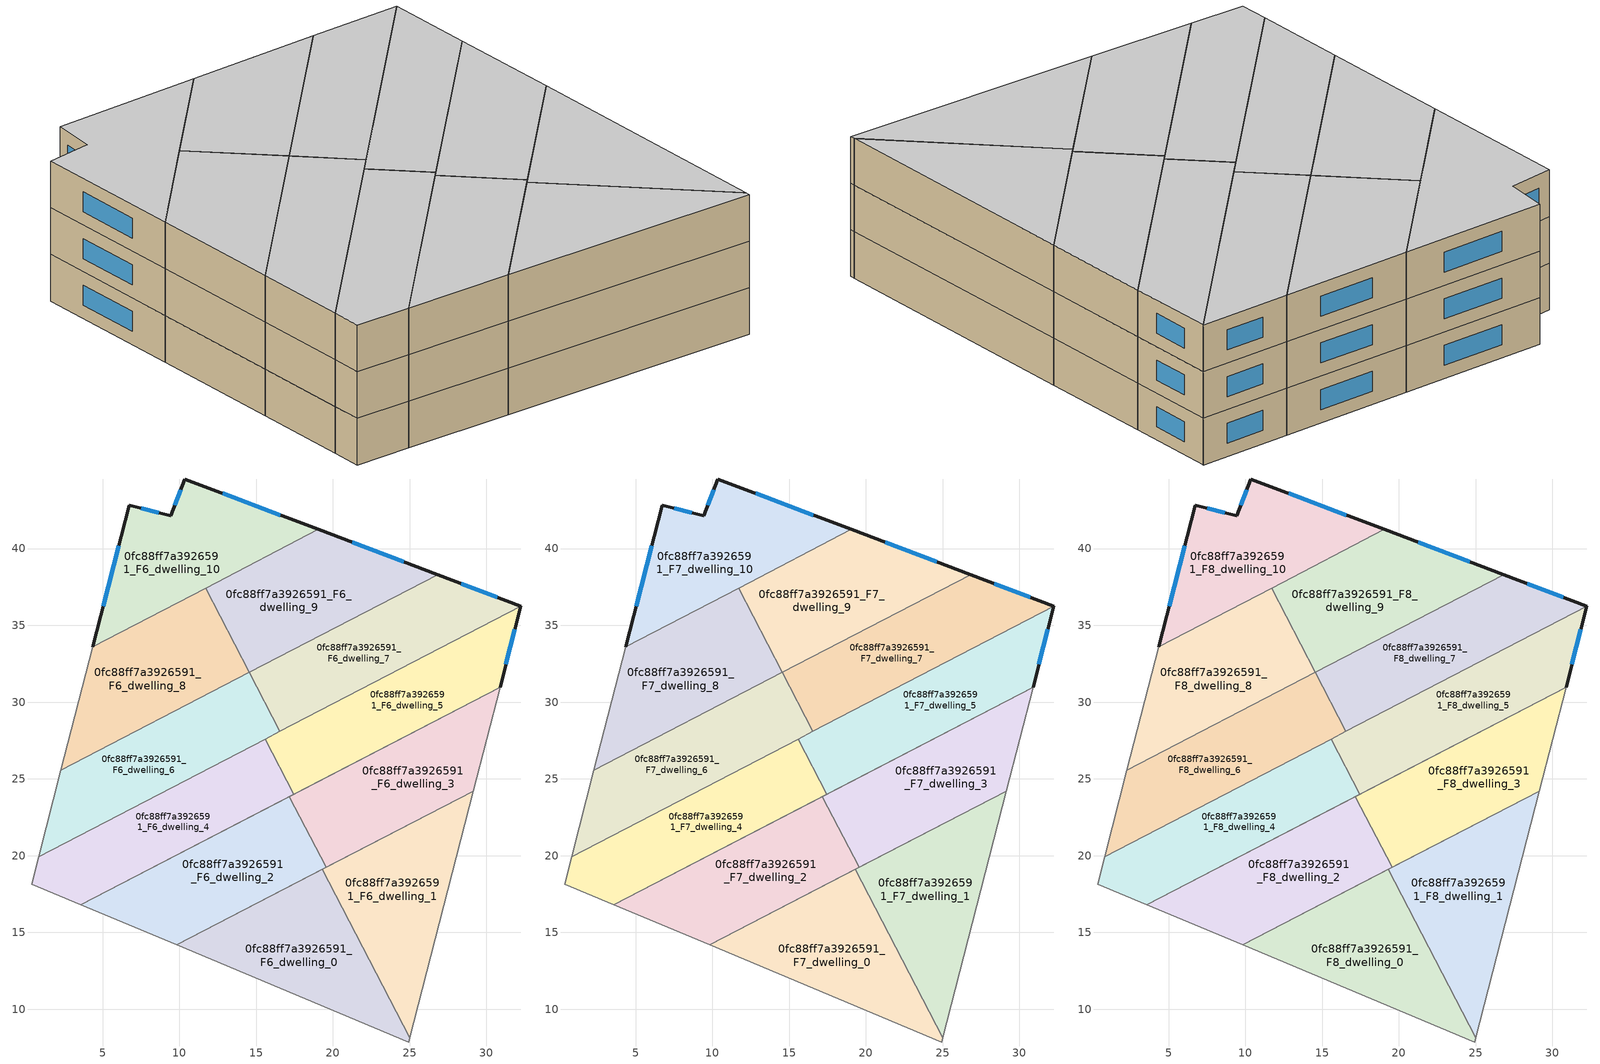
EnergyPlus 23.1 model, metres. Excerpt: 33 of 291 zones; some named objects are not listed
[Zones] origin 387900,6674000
0fc88ff7a3926591_F6_dwelling_0
 floor to 0fc88ff7a3926591_F5_dwelling_0 (EU_floor_Construction): 19.32,19.11 25,8.15 24.93,7.87 9.83,14.18 z18
 wall adiabatic (EU_wall_Construction): 19.32,19.11 9.83,14.18 24.93,7.87 25,8.15 z18:21
 wall to 0fc88ff7a3926591_F6_dwelling_1 (EU_wall_Construction): 25,8.15 19.32,19.11 z18:21
0fc88ff7a3926591_F6_dwelling_1
 floor to 0fc88ff7a3926591_F5_dwelling_1 (EU_floor_Construction): 29.14,24.21 25,8.15 19.32,19.11 z18
 wall adiabatic (EU_wall_Construction): 25,8.15 29.14,24.21 19.32,19.11 z18:21
0fc88ff7a3926591_F6_dwelling_10
 floor to 0fc88ff7a3926591_F5_dwelling_10 (EU_floor_Construction): 19.05,41.24 4.37,33.62 6.75,42.83 9.45,42.13 10.36,44.53 z18
 wall outside (EU_wall_Construction): 19.05,41.24 10.36,44.53 9.45,42.13 6.75,42.83 4.37,33.62 z18:21
 wall to 0fc88ff7a3926591_F6_dwelling_9 (EU_wall_Construction): 11.71,37.43 19.05,41.24 z18:21
 wall to 0fc88ff7a3926591_F6_dwelling_8 (EU_wall_Construction): 4.37,33.62 11.71,37.43 z18:21
 window (EU_Window_Construction): 6.07,40.2 5.05,36.25 / 8.68,42.33 7.52,42.63 / 10.1,43.85 9.71,42.82 / 16.57,42.18 12.84,43.59 z18.86:20.14
0fc88ff7a3926591_F6_dwelling_2
 floor to 0fc88ff7a3926591_F5_dwelling_2 (EU_floor_Construction): 17.16,23.85 19.56,19.24 9.83,14.18 3.58,16.8 z18
 wall adiabatic (EU_wall_Construction): 17.16,23.85 3.58,16.8 9.83,14.18 19.56,19.24 z18:21
 wall to 0fc88ff7a3926591_F6_dwelling_3 (EU_wall_Construction): 19.56,19.24 17.16,23.85 z18:21
0fc88ff7a3926591_F6_dwelling_3
 floor to 0fc88ff7a3926591_F5_dwelling_3 (EU_floor_Construction): 30.89,30.98 29.14,24.21 19.56,19.24 17.16,23.85 z18
 wall adiabatic (EU_wall_Construction): 19.56,19.24 29.14,24.21 30.89,30.98 17.16,23.85 z18:21
0fc88ff7a3926591_F6_dwelling_4
 floor to 0fc88ff7a3926591_F5_dwelling_4 (EU_floor_Construction): 15.61,27.6 17.47,24.01 3.58,16.8 0.38,18.14 0.84,19.93 z18
 wall to 0fc88ff7a3926591_F6_dwelling_5 (EU_wall_Construction): 17.47,24.01 15.61,27.6 z18:21
 wall adiabatic (EU_wall_Construction): 15.61,27.6 0.84,19.93 0.38,18.14 3.58,16.8 17.47,24.01 z18:21
0fc88ff7a3926591_F6_dwelling_5
 floor to 0fc88ff7a3926591_F5_dwelling_5 (EU_floor_Construction): 32.24,36.23 30.89,30.98 17.47,24.01 15.61,27.6 z18
 wall outside (EU_wall_Construction): 30.89,30.98 32.24,36.23 z18:21
 wall adiabatic (EU_wall_Construction): 17.47,24.01 30.89,30.98 z18:21
 wall to 0fc88ff7a3926591_F6_dwelling_7 (EU_wall_Construction): 32.24,36.23 16.56,28.09 z18:21
 wall to 0fc88ff7a3926591_F6_dwelling_6 (EU_wall_Construction): 16.56,28.09 15.61,27.6 z18:21
 window (EU_Window_Construction): 31.28,32.48 31.86,34.73 z18.86:20.14
0fc88ff7a3926591_F6_dwelling_6
 floor to 0fc88ff7a3926591_F5_dwelling_6 (EU_floor_Construction): 14.56,31.94 16.56,28.09 0.84,19.93 2.3,25.57 z18
 wall adiabatic (EU_wall_Construction): 14.56,31.94 2.3,25.57 0.84,19.93 15.61,27.6 z18:21
 wall to 0fc88ff7a3926591_F6_dwelling_7 (EU_wall_Construction): 16.56,28.09 14.56,31.94 z18:21
0fc88ff7a3926591_F6_dwelling_7
 floor to 0fc88ff7a3926591_F5_dwelling_7 (EU_floor_Construction): 32.25,36.25 32.24,36.23 16.56,28.09 14.56,31.94 26.82,38.31 z18
 wall outside (EU_wall_Construction): 32.24,36.23 32.25,36.25 26.82,38.31 z18:21
 wall to 0fc88ff7a3926591_F6_dwelling_9 (EU_wall_Construction): 26.82,38.31 14.56,31.94 z18:21
 window (EU_Window_Construction): 30.7,36.84 28.37,37.72 z18.86:20.14
0fc88ff7a3926591_F6_dwelling_8
 floor to 0fc88ff7a3926591_F5_dwelling_8 (EU_floor_Construction): 11.71,37.43 14.56,31.94 2.3,25.57 4.37,33.62 z18
 wall adiabatic (EU_wall_Construction): 4.37,33.62 2.3,25.57 14.56,31.94 z18:21
 wall to 0fc88ff7a3926591_F6_dwelling_9 (EU_wall_Construction): 14.56,31.94 11.71,37.43 z18:21
0fc88ff7a3926591_F6_dwelling_9
 floor to 0fc88ff7a3926591_F5_dwelling_9 (EU_floor_Construction): 26.82,38.31 14.56,31.94 11.71,37.43 19.05,41.24 z18
 wall outside (EU_wall_Construction): 26.82,38.31 19.05,41.24 z18:21
 window (EU_Window_Construction): 24.6,39.15 21.27,40.4 z18.86:20.14
0fc88ff7a3926591_F7_dwelling_0
 floor to 0fc88ff7a3926591_F6_dwelling_0 (EU_floor_Construction): 19.32,19.11 25,8.15 24.93,7.87 9.83,14.18 z21
 wall adiabatic (EU_wall_Construction): 19.32,19.11 9.83,14.18 24.93,7.87 25,8.15 z21:24
 wall to 0fc88ff7a3926591_F7_dwelling_1 (EU_wall_Construction): 25,8.15 19.32,19.11 z21:24
0fc88ff7a3926591_F7_dwelling_1
 floor to 0fc88ff7a3926591_F6_dwelling_1 (EU_floor_Construction): 29.14,24.21 25,8.15 19.32,19.11 z21
 wall adiabatic (EU_wall_Construction): 25,8.15 29.14,24.21 19.32,19.11 z21:24
0fc88ff7a3926591_F7_dwelling_10
 floor to 0fc88ff7a3926591_F6_dwelling_10 (EU_floor_Construction): 19.05,41.24 4.37,33.62 6.75,42.83 9.45,42.13 10.36,44.53 z21
 wall outside (EU_wall_Construction): 19.05,41.24 10.36,44.53 9.45,42.13 6.75,42.83 4.37,33.62 z21:24
 wall to 0fc88ff7a3926591_F7_dwelling_9 (EU_wall_Construction): 11.71,37.43 19.05,41.24 z21:24
 wall to 0fc88ff7a3926591_F7_dwelling_8 (EU_wall_Construction): 4.37,33.62 11.71,37.43 z21:24
 window (EU_Window_Construction): 6.07,40.2 5.05,36.25 / 8.68,42.33 7.52,42.63 / 10.1,43.85 9.71,42.82 / 16.57,42.18 12.84,43.59 z21.86:23.14
0fc88ff7a3926591_F7_dwelling_2
 floor to 0fc88ff7a3926591_F6_dwelling_2 (EU_floor_Construction): 17.16,23.85 19.56,19.24 9.83,14.18 3.58,16.8 z21
 wall adiabatic (EU_wall_Construction): 17.16,23.85 3.58,16.8 9.83,14.18 19.56,19.24 z21:24
 wall to 0fc88ff7a3926591_F7_dwelling_3 (EU_wall_Construction): 19.56,19.24 17.16,23.85 z21:24
0fc88ff7a3926591_F7_dwelling_3
 floor to 0fc88ff7a3926591_F6_dwelling_3 (EU_floor_Construction): 30.89,30.98 29.14,24.21 19.56,19.24 17.16,23.85 z21
 wall adiabatic (EU_wall_Construction): 19.56,19.24 29.14,24.21 30.89,30.98 17.16,23.85 z21:24
0fc88ff7a3926591_F7_dwelling_4
 floor to 0fc88ff7a3926591_F6_dwelling_4 (EU_floor_Construction): 15.61,27.6 17.47,24.01 3.58,16.8 0.38,18.14 0.84,19.93 z21
 wall to 0fc88ff7a3926591_F7_dwelling_5 (EU_wall_Construction): 17.47,24.01 15.61,27.6 z21:24
 wall adiabatic (EU_wall_Construction): 15.61,27.6 0.84,19.93 0.38,18.14 3.58,16.8 17.47,24.01 z21:24
0fc88ff7a3926591_F7_dwelling_5
 floor to 0fc88ff7a3926591_F6_dwelling_5 (EU_floor_Construction): 32.24,36.23 30.89,30.98 17.47,24.01 15.61,27.6 z21
 wall outside (EU_wall_Construction): 30.89,30.98 32.24,36.23 z21:24
 wall adiabatic (EU_wall_Construction): 17.47,24.01 30.89,30.98 z21:24
 wall to 0fc88ff7a3926591_F7_dwelling_7 (EU_wall_Construction): 32.24,36.23 16.56,28.09 z21:24
 wall to 0fc88ff7a3926591_F7_dwelling_6 (EU_wall_Construction): 16.56,28.09 15.61,27.6 z21:24
 window (EU_Window_Construction): 31.28,32.48 31.86,34.73 z21.86:23.14
0fc88ff7a3926591_F7_dwelling_6
 floor to 0fc88ff7a3926591_F6_dwelling_6 (EU_floor_Construction): 14.56,31.94 16.56,28.09 0.84,19.93 2.3,25.57 z21
 wall adiabatic (EU_wall_Construction): 14.56,31.94 2.3,25.57 0.84,19.93 15.61,27.6 z21:24
 wall to 0fc88ff7a3926591_F7_dwelling_7 (EU_wall_Construction): 16.56,28.09 14.56,31.94 z21:24
0fc88ff7a3926591_F7_dwelling_7
 floor to 0fc88ff7a3926591_F6_dwelling_7 (EU_floor_Construction): 32.25,36.25 32.24,36.23 16.56,28.09 14.56,31.94 26.82,38.31 z21
 wall outside (EU_wall_Construction): 32.24,36.23 32.25,36.25 26.82,38.31 z21:24
 wall to 0fc88ff7a3926591_F7_dwelling_9 (EU_wall_Construction): 26.82,38.31 14.56,31.94 z21:24
 window (EU_Window_Construction): 30.7,36.84 28.37,37.72 z21.86:23.14
0fc88ff7a3926591_F7_dwelling_8
 floor to 0fc88ff7a3926591_F6_dwelling_8 (EU_floor_Construction): 11.71,37.43 14.56,31.94 2.3,25.57 4.37,33.62 z21
 wall adiabatic (EU_wall_Construction): 4.37,33.62 2.3,25.57 14.56,31.94 z21:24
 wall to 0fc88ff7a3926591_F7_dwelling_9 (EU_wall_Construction): 14.56,31.94 11.71,37.43 z21:24
0fc88ff7a3926591_F7_dwelling_9
 floor to 0fc88ff7a3926591_F6_dwelling_9 (EU_floor_Construction): 26.82,38.31 14.56,31.94 11.71,37.43 19.05,41.24 z21
 wall outside (EU_wall_Construction): 26.82,38.31 19.05,41.24 z21:24
 window (EU_Window_Construction): 24.6,39.15 21.27,40.4 z21.86:23.14
0fc88ff7a3926591_F8_dwelling_0
 floor to 0fc88ff7a3926591_F7_dwelling_0 (EU_floor_Construction): 19.32,19.11 25,8.15 24.93,7.87 9.83,14.18 z24
 wall adiabatic (EU_wall_Construction): 19.32,19.11 9.83,14.18 24.93,7.87 25,8.15 z24:27
 wall to 0fc88ff7a3926591_F8_dwelling_1 (EU_wall_Construction): 25,8.15 19.32,19.11 z24:27
 ceiling to 0fc88ff7a3926591_F9_dwelling_0 (EU_floor_Construction): 24.93,7.87 25,8.15 19.32,19.11 9.83,14.18 z27
0fc88ff7a3926591_F8_dwelling_1
 floor to 0fc88ff7a3926591_F7_dwelling_1 (EU_floor_Construction): 29.14,24.21 25,8.15 19.32,19.11 z24
 wall adiabatic (EU_wall_Construction): 25,8.15 29.14,24.21 19.32,19.11 z24:27
 ceiling to 0fc88ff7a3926591_F9_dwelling_1 (EU_floor_Construction): 25,8.15 29.14,24.21 19.32,19.11 z27
0fc88ff7a3926591_F8_dwelling_10
 floor to 0fc88ff7a3926591_F7_dwelling_10 (EU_floor_Construction): 19.05,41.24 4.37,33.62 6.75,42.83 9.45,42.13 10.36,44.53 z24
 wall outside (EU_wall_Construction): 19.05,41.24 10.36,44.53 9.45,42.13 6.75,42.83 4.37,33.62 z24:27
 wall to 0fc88ff7a3926591_F8_dwelling_9 (EU_wall_Construction): 11.71,37.43 19.05,41.24 z24:27
 wall to 0fc88ff7a3926591_F8_dwelling_8 (EU_wall_Construction): 4.37,33.62 11.71,37.43 z24:27
 window (EU_Window_Construction): 6.07,40.2 5.05,36.25 / 8.68,42.33 7.52,42.63 / 10.1,43.85 9.71,42.82 / 16.57,42.18 12.84,43.59 z24.86:26.14
 ceiling to 0fc88ff7a3926591_F9_dwelling_10 (EU_floor_Construction): 19.05,41.24 10.36,44.53 9.45,42.13 6.75,42.83 4.37,33.62 z27
0fc88ff7a3926591_F8_dwelling_2
 floor to 0fc88ff7a3926591_F7_dwelling_2 (EU_floor_Construction): 17.16,23.85 19.56,19.24 9.83,14.18 3.58,16.8 z24
 wall adiabatic (EU_wall_Construction): 17.16,23.85 3.58,16.8 9.83,14.18 19.56,19.24 z24:27
 wall to 0fc88ff7a3926591_F8_dwelling_3 (EU_wall_Construction): 19.56,19.24 17.16,23.85 z24:27
 ceiling to 0fc88ff7a3926591_F9_dwelling_2 (EU_floor_Construction): 19.56,19.24 17.16,23.85 3.58,16.8 9.83,14.18 z27
0fc88ff7a3926591_F8_dwelling_3
 floor to 0fc88ff7a3926591_F7_dwelling_3 (EU_floor_Construction): 30.89,30.98 29.14,24.21 19.56,19.24 17.16,23.85 z24
 wall adiabatic (EU_wall_Construction): 19.56,19.24 29.14,24.21 30.89,30.98 17.16,23.85 z24:27
 ceiling to 0fc88ff7a3926591_F9_dwelling_3 (EU_floor_Construction): 29.14,24.21 30.89,30.98 17.16,23.85 19.56,19.24 z27
0fc88ff7a3926591_F8_dwelling_4
 floor to 0fc88ff7a3926591_F7_dwelling_4 (EU_floor_Construction): 15.61,27.6 17.47,24.01 3.58,16.8 0.38,18.14 0.84,19.93 z24
 wall to 0fc88ff7a3926591_F8_dwelling_5 (EU_wall_Construction): 17.47,24.01 15.61,27.6 z24:27
 wall adiabatic (EU_wall_Construction): 15.61,27.6 0.84,19.93 0.38,18.14 3.58,16.8 17.47,24.01 z24:27
 ceiling to 0fc88ff7a3926591_F9_dwelling_4 (EU_floor_Construction): 17.47,24.01 15.61,27.6 0.84,19.93 0.38,18.14 3.58,16.8 z27
0fc88ff7a3926591_F8_dwelling_5
 floor to 0fc88ff7a3926591_F7_dwelling_5 (EU_floor_Construction): 32.24,36.23 30.89,30.98 17.47,24.01 15.61,27.6 z24
 wall outside (EU_wall_Construction): 30.89,30.98 32.24,36.23 z24:27
 wall adiabatic (EU_wall_Construction): 17.47,24.01 30.89,30.98 z24:27
 wall to 0fc88ff7a3926591_F8_dwelling_7 (EU_wall_Construction): 32.24,36.23 16.56,28.09 z24:27
 wall to 0fc88ff7a3926591_F8_dwelling_6 (EU_wall_Construction): 16.56,28.09 15.61,27.6 z24:27
 window (EU_Window_Construction): 31.28,32.48 31.86,34.73 z24.86:26.14
 ceiling to 0fc88ff7a3926591_F9_dwelling_5 (EU_floor_Construction): 30.89,30.98 32.24,36.23 15.61,27.6 17.47,24.01 z27
0fc88ff7a3926591_F8_dwelling_6
 floor to 0fc88ff7a3926591_F7_dwelling_6 (EU_floor_Construction): 14.56,31.94 16.56,28.09 0.84,19.93 2.3,25.57 z24
 wall adiabatic (EU_wall_Construction): 14.56,31.94 2.3,25.57 0.84,19.93 15.61,27.6 z24:27
 wall to 0fc88ff7a3926591_F8_dwelling_7 (EU_wall_Construction): 16.56,28.09 14.56,31.94 z24:27
 ceiling to 0fc88ff7a3926591_F9_dwelling_6 (EU_floor_Construction): 16.56,28.09 14.56,31.94 2.3,25.57 0.84,19.93 z27
0fc88ff7a3926591_F8_dwelling_7
 floor to 0fc88ff7a3926591_F7_dwelling_7 (EU_floor_Construction): 32.25,36.25 32.24,36.23 16.56,28.09 14.56,31.94 26.82,38.31 z24
 wall outside (EU_wall_Construction): 32.24,36.23 32.25,36.25 26.82,38.31 z24:27
 wall to 0fc88ff7a3926591_F8_dwelling_9 (EU_wall_Construction): 26.82,38.31 14.56,31.94 z24:27
 window (EU_Window_Construction): 30.7,36.84 28.37,37.72 z24.86:26.14
 ceiling to 0fc88ff7a3926591_F9_dwelling_7 (EU_floor_Construction): 32.24,36.23 32.25,36.25 26.82,38.31 14.56,31.94 16.56,28.09 z27
0fc88ff7a3926591_F8_dwelling_8
 floor to 0fc88ff7a3926591_F7_dwelling_8 (EU_floor_Construction): 11.71,37.43 14.56,31.94 2.3,25.57 4.37,33.62 z24
 wall adiabatic (EU_wall_Construction): 4.37,33.62 2.3,25.57 14.56,31.94 z24:27
 wall to 0fc88ff7a3926591_F8_dwelling_9 (EU_wall_Construction): 14.56,31.94 11.71,37.43 z24:27
 ceiling to 0fc88ff7a3926591_F9_dwelling_8 (EU_floor_Construction): 14.56,31.94 11.71,37.43 4.37,33.62 2.3,25.57 z27
0fc88ff7a3926591_F8_dwelling_9
 floor to 0fc88ff7a3926591_F7_dwelling_9 (EU_floor_Construction): 26.82,38.31 14.56,31.94 11.71,37.43 19.05,41.24 z24
 wall outside (EU_wall_Construction): 26.82,38.31 19.05,41.24 z24:27
 window (EU_Window_Construction): 24.6,39.15 21.27,40.4 z24.86:26.14
 ceiling to 0fc88ff7a3926591_F9_dwelling_9 (EU_floor_Construction): 26.82,38.31 19.05,41.24 11.71,37.43 14.56,31.94 z27
[Building]
EU S2 Campaign: North Axis=0; Terrain=City; Solar Distribution=FullExterior
[Site:Location]
Helsinki-Vantaa.AP: Latitude=60.317; Longitude=24.963; Time Zone=2; Elevation=54.6
[SizingPeriod:WeatherFileDays]
AnnualSizingPeriod: Begin Month=1; Begin Day of Month=1; End Month=12; End Day of Month=31; Day of Week for Start Day=Monday; Use Weather File Daylight Saving Period=No; Use Weather File Rain and Snow Indicators=No
[MATERIAL]
EU_InternalMass_Material: Roughness=MediumRough; Thickness=0.1; Conductivity=1; Density=1800; Specific Heat=900; Thermal Absorptance=0.9; Solar Absorptance=0.7; Visible Absorptance=0.7
[MATERIAL:NOMASS] Roughness=MediumRough; Thermal Absorptance=0.9; Solar Absorptance=0.7; Visible Absorptance=0.7
Name | Thermal Resistance
EU_wall_NoMass | 5.91765
EU_floor_NoMass | 6.2875
[WINDOWMATERIAL:SIMPLEGLAZINGSYSTEM]
EU_Window_SimpleGlazing: UFactor=0.994035; Solar Heat Gain Coefficient=0.7; Visible Transmittance=0.7
[CONSTRUCTION]
EU_wall_Construction: EU_wall_NoMass
EU_floor_Construction: EU_floor_NoMass
EU_Window_Construction: EU_Window_SimpleGlazing
EU_InternalMass_Construction: EU_InternalMass_Material
[ZONE] Type=1; Multiplier=1; Ceiling Height=autocalculate; Floor Area=autocalculate; Part of Total Floor Area=Yes
Name | Volume
0fc88ff7a3926591_F6_dwelling_0; 0fc88ff7a3926591_F7_dwelling_0; 0fc88ff7a3926591_F8_dwelling_0 | 205.042
0fc88ff7a3926591_F6_dwelling_1; 0fc88ff7a3926591_F7_dwelling_1; 0fc88ff7a3926591_F8_dwelling_1; 0fc88ff7a3926591_F6_dwelling_4; 0fc88ff7a3926591_F7_dwelling_4; 0fc88ff7a3926591_F8_dwelling_4 | 205.062
0fc88ff7a3926591_F6_dwelling_10; 0fc88ff7a3926591_F7_dwelling_10; 0fc88ff7a3926591_F8_dwelling_10 | 205.033
0fc88ff7a3926591_F6_dwelling_2; 0fc88ff7a3926591_F7_dwelling_2; 0fc88ff7a3926591_F8_dwelling_2 | 205.032
0fc88ff7a3926591_F6_dwelling_3; 0fc88ff7a3926591_F7_dwelling_3; 0fc88ff7a3926591_F8_dwelling_3 | 205.044
0fc88ff7a3926591_F6_dwelling_5; 0fc88ff7a3926591_F7_dwelling_5; 0fc88ff7a3926591_F8_dwelling_5 | 205.072
0fc88ff7a3926591_F6_dwelling_6; 0fc88ff7a3926591_F7_dwelling_6; 0fc88ff7a3926591_F8_dwelling_6 | 205.061
0fc88ff7a3926591_F6_dwelling_7; 0fc88ff7a3926591_F7_dwelling_7; 0fc88ff7a3926591_F8_dwelling_7 | 205.056
0fc88ff7a3926591_F6_dwelling_8; 0fc88ff7a3926591_F7_dwelling_8; 0fc88ff7a3926591_F8_dwelling_8 | 205.05
0fc88ff7a3926591_F6_dwelling_9; 0fc88ff7a3926591_F7_dwelling_9; 0fc88ff7a3926591_F8_dwelling_9 | 205.051
[INTERNALMASS] Construction=EU_InternalMass_Construction
Name | Zone or ZoneList | Surface Area
0fc88ff7a3926591_F6_dwelling_0_EU_InternalMass | 0fc88ff7a3926591_F6_dwelling_0 | 68.3503
0fc88ff7a3926591_F6_dwelling_1_EU_InternalMass | 0fc88ff7a3926591_F6_dwelling_1 | 68.3512
0fc88ff7a3926591_F6_dwelling_2_EU_InternalMass | 0fc88ff7a3926591_F6_dwelling_2 | 68.3423
0fc88ff7a3926591_F6_dwelling_3_EU_InternalMass | 0fc88ff7a3926591_F6_dwelling_3 | 68.3493
0fc88ff7a3926591_F6_dwelling_4_EU_InternalMass | 0fc88ff7a3926591_F6_dwelling_4 | 68.3543
0fc88ff7a3926591_F6_dwelling_5_EU_InternalMass | 0fc88ff7a3926591_F6_dwelling_5 | 68.3589
0fc88ff7a3926591_F6_dwelling_6_EU_InternalMass | 0fc88ff7a3926591_F6_dwelling_6 | 68.3533
0fc88ff7a3926591_F6_dwelling_7_EU_InternalMass | 0fc88ff7a3926591_F6_dwelling_7 | 68.3509
0fc88ff7a3926591_F6_dwelling_8_EU_InternalMass | 0fc88ff7a3926591_F6_dwelling_8 | 68.3507
0fc88ff7a3926591_F6_dwelling_9_EU_InternalMass | 0fc88ff7a3926591_F6_dwelling_9 | 68.3516
0fc88ff7a3926591_F6_dwelling_10_EU_InternalMass | 0fc88ff7a3926591_F6_dwelling_10 | 68.3442
0fc88ff7a3926591_F7_dwelling_0_EU_InternalMass | 0fc88ff7a3926591_F7_dwelling_0 | 68.3503
0fc88ff7a3926591_F7_dwelling_1_EU_InternalMass | 0fc88ff7a3926591_F7_dwelling_1 | 68.3512
0fc88ff7a3926591_F7_dwelling_2_EU_InternalMass | 0fc88ff7a3926591_F7_dwelling_2 | 68.3423
0fc88ff7a3926591_F7_dwelling_3_EU_InternalMass | 0fc88ff7a3926591_F7_dwelling_3 | 68.3493
0fc88ff7a3926591_F7_dwelling_4_EU_InternalMass | 0fc88ff7a3926591_F7_dwelling_4 | 68.3543
0fc88ff7a3926591_F7_dwelling_5_EU_InternalMass | 0fc88ff7a3926591_F7_dwelling_5 | 68.3589
0fc88ff7a3926591_F7_dwelling_6_EU_InternalMass | 0fc88ff7a3926591_F7_dwelling_6 | 68.3533
0fc88ff7a3926591_F7_dwelling_7_EU_InternalMass | 0fc88ff7a3926591_F7_dwelling_7 | 68.3509
0fc88ff7a3926591_F7_dwelling_8_EU_InternalMass | 0fc88ff7a3926591_F7_dwelling_8 | 68.3507
0fc88ff7a3926591_F7_dwelling_9_EU_InternalMass | 0fc88ff7a3926591_F7_dwelling_9 | 68.3516
0fc88ff7a3926591_F7_dwelling_10_EU_InternalMass | 0fc88ff7a3926591_F7_dwelling_10 | 68.3442
0fc88ff7a3926591_F8_dwelling_0_EU_InternalMass | 0fc88ff7a3926591_F8_dwelling_0 | 68.3503
0fc88ff7a3926591_F8_dwelling_1_EU_InternalMass | 0fc88ff7a3926591_F8_dwelling_1 | 68.3512
0fc88ff7a3926591_F8_dwelling_2_EU_InternalMass | 0fc88ff7a3926591_F8_dwelling_2 | 68.3423
0fc88ff7a3926591_F8_dwelling_3_EU_InternalMass | 0fc88ff7a3926591_F8_dwelling_3 | 68.3493
0fc88ff7a3926591_F8_dwelling_4_EU_InternalMass | 0fc88ff7a3926591_F8_dwelling_4 | 68.3543
0fc88ff7a3926591_F8_dwelling_5_EU_InternalMass | 0fc88ff7a3926591_F8_dwelling_5 | 68.3589
0fc88ff7a3926591_F8_dwelling_6_EU_InternalMass | 0fc88ff7a3926591_F8_dwelling_6 | 68.3533
0fc88ff7a3926591_F8_dwelling_7_EU_InternalMass | 0fc88ff7a3926591_F8_dwelling_7 | 68.3509
0fc88ff7a3926591_F8_dwelling_8_EU_InternalMass | 0fc88ff7a3926591_F8_dwelling_8 | 68.3507
0fc88ff7a3926591_F8_dwelling_9_EU_InternalMass | 0fc88ff7a3926591_F8_dwelling_9 | 68.3516
0fc88ff7a3926591_F8_dwelling_10_EU_InternalMass | 0fc88ff7a3926591_F8_dwelling_10 | 68.3442
[OTHEREQUIPMENT] Fuel Type=Electricity; Design Level Calculation Method=Watts/Area; Power per Zone Floor Area=1; Fraction Latent=0; Fraction Radiant=0; Fraction Lost=0; Carbon Dioxide Generation Rate=0; EndUse Subcategory=EU_Step8_InternalGains
Name | Zone or ZoneList or Space or SpaceList | Schedule
EU_Step8_InternalGain_0fc88ff7a3926591_F6_dwelling_0_f000 | 0fc88ff7a3926591_F6_dwelling_0 | EU_Step8_GainSchedule_0fc88ff7a3926591_F6_dwelling_0_f000
EU_Step8_InternalGain_0fc88ff7a3926591_F6_dwelling_1_f000 | 0fc88ff7a3926591_F6_dwelling_1 | EU_Step8_GainSchedule_0fc88ff7a3926591_F6_dwelling_1_f000
EU_Step8_InternalGain_0fc88ff7a3926591_F6_dwelling_2_f000 | 0fc88ff7a3926591_F6_dwelling_2 | EU_Step8_GainSchedule_0fc88ff7a3926591_F6_dwelling_2_f000
EU_Step8_InternalGain_0fc88ff7a3926591_F6_dwelling_3_f000 | 0fc88ff7a3926591_F6_dwelling_3 | EU_Step8_GainSchedule_0fc88ff7a3926591_F6_dwelling_3_f000
EU_Step8_InternalGain_0fc88ff7a3926591_F6_dwelling_4_f000 | 0fc88ff7a3926591_F6_dwelling_4 | EU_Step8_GainSchedule_0fc88ff7a3926591_F6_dwelling_4_f000
EU_Step8_InternalGain_0fc88ff7a3926591_F6_dwelling_5_f000 | 0fc88ff7a3926591_F6_dwelling_5 | EU_Step8_GainSchedule_0fc88ff7a3926591_F6_dwelling_5_f000
EU_Step8_InternalGain_0fc88ff7a3926591_F6_dwelling_6_f000 | 0fc88ff7a3926591_F6_dwelling_6 | EU_Step8_GainSchedule_0fc88ff7a3926591_F6_dwelling_6_f000
EU_Step8_InternalGain_0fc88ff7a3926591_F6_dwelling_7_f000 | 0fc88ff7a3926591_F6_dwelling_7 | EU_Step8_GainSchedule_0fc88ff7a3926591_F6_dwelling_7_f000
EU_Step8_InternalGain_0fc88ff7a3926591_F6_dwelling_8_f000 | 0fc88ff7a3926591_F6_dwelling_8 | EU_Step8_GainSchedule_0fc88ff7a3926591_F6_dwelling_8_f000
EU_Step8_InternalGain_0fc88ff7a3926591_F6_dwelling_9_f000 | 0fc88ff7a3926591_F6_dwelling_9 | EU_Step8_GainSchedule_0fc88ff7a3926591_F6_dwelling_9_f000
EU_Step8_InternalGain_0fc88ff7a3926591_F6_dwelling_10_f000 | 0fc88ff7a3926591_F6_dwelling_10 | EU_Step8_GainSchedule_0fc88ff7a3926591_F6_dwelling_10_f000
EU_Step8_InternalGain_0fc88ff7a3926591_F7_dwelling_0_f000 | 0fc88ff7a3926591_F7_dwelling_0 | EU_Step8_GainSchedule_0fc88ff7a3926591_F7_dwelling_0_f000
EU_Step8_InternalGain_0fc88ff7a3926591_F7_dwelling_1_f000 | 0fc88ff7a3926591_F7_dwelling_1 | EU_Step8_GainSchedule_0fc88ff7a3926591_F7_dwelling_1_f000
EU_Step8_InternalGain_0fc88ff7a3926591_F7_dwelling_2_f000 | 0fc88ff7a3926591_F7_dwelling_2 | EU_Step8_GainSchedule_0fc88ff7a3926591_F7_dwelling_2_f000
EU_Step8_InternalGain_0fc88ff7a3926591_F7_dwelling_3_f000 | 0fc88ff7a3926591_F7_dwelling_3 | EU_Step8_GainSchedule_0fc88ff7a3926591_F7_dwelling_3_f000
EU_Step8_InternalGain_0fc88ff7a3926591_F7_dwelling_4_f000 | 0fc88ff7a3926591_F7_dwelling_4 | EU_Step8_GainSchedule_0fc88ff7a3926591_F7_dwelling_4_f000
EU_Step8_InternalGain_0fc88ff7a3926591_F7_dwelling_5_f000 | 0fc88ff7a3926591_F7_dwelling_5 | EU_Step8_GainSchedule_0fc88ff7a3926591_F7_dwelling_5_f000
EU_Step8_InternalGain_0fc88ff7a3926591_F7_dwelling_6_f000 | 0fc88ff7a3926591_F7_dwelling_6 | EU_Step8_GainSchedule_0fc88ff7a3926591_F7_dwelling_6_f000
EU_Step8_InternalGain_0fc88ff7a3926591_F7_dwelling_7_f000 | 0fc88ff7a3926591_F7_dwelling_7 | EU_Step8_GainSchedule_0fc88ff7a3926591_F7_dwelling_7_f000
EU_Step8_InternalGain_0fc88ff7a3926591_F7_dwelling_8_f000 | 0fc88ff7a3926591_F7_dwelling_8 | EU_Step8_GainSchedule_0fc88ff7a3926591_F7_dwelling_8_f000
EU_Step8_InternalGain_0fc88ff7a3926591_F7_dwelling_9_f000 | 0fc88ff7a3926591_F7_dwelling_9 | EU_Step8_GainSchedule_0fc88ff7a3926591_F7_dwelling_9_f000
EU_Step8_InternalGain_0fc88ff7a3926591_F7_dwelling_10_f000 | 0fc88ff7a3926591_F7_dwelling_10 | EU_Step8_GainSchedule_0fc88ff7a3926591_F7_dwelling_10_f000
EU_Step8_InternalGain_0fc88ff7a3926591_F8_dwelling_0_f000 | 0fc88ff7a3926591_F8_dwelling_0 | EU_Step8_GainSchedule_0fc88ff7a3926591_F8_dwelling_0_f000
EU_Step8_InternalGain_0fc88ff7a3926591_F8_dwelling_1_f000 | 0fc88ff7a3926591_F8_dwelling_1 | EU_Step8_GainSchedule_0fc88ff7a3926591_F8_dwelling_1_f000
EU_Step8_InternalGain_0fc88ff7a3926591_F8_dwelling_2_f000 | 0fc88ff7a3926591_F8_dwelling_2 | EU_Step8_GainSchedule_0fc88ff7a3926591_F8_dwelling_2_f000
EU_Step8_InternalGain_0fc88ff7a3926591_F8_dwelling_3_f000 | 0fc88ff7a3926591_F8_dwelling_3 | EU_Step8_GainSchedule_0fc88ff7a3926591_F8_dwelling_3_f000
EU_Step8_InternalGain_0fc88ff7a3926591_F8_dwelling_4_f000 | 0fc88ff7a3926591_F8_dwelling_4 | EU_Step8_GainSchedule_0fc88ff7a3926591_F8_dwelling_4_f000
EU_Step8_InternalGain_0fc88ff7a3926591_F8_dwelling_5_f000 | 0fc88ff7a3926591_F8_dwelling_5 | EU_Step8_GainSchedule_0fc88ff7a3926591_F8_dwelling_5_f000
EU_Step8_InternalGain_0fc88ff7a3926591_F8_dwelling_6_f000 | 0fc88ff7a3926591_F8_dwelling_6 | EU_Step8_GainSchedule_0fc88ff7a3926591_F8_dwelling_6_f000
EU_Step8_InternalGain_0fc88ff7a3926591_F8_dwelling_7_f000 | 0fc88ff7a3926591_F8_dwelling_7 | EU_Step8_GainSchedule_0fc88ff7a3926591_F8_dwelling_7_f000
EU_Step8_InternalGain_0fc88ff7a3926591_F8_dwelling_8_f000 | 0fc88ff7a3926591_F8_dwelling_8 | EU_Step8_GainSchedule_0fc88ff7a3926591_F8_dwelling_8_f000
EU_Step8_InternalGain_0fc88ff7a3926591_F8_dwelling_9_f000 | 0fc88ff7a3926591_F8_dwelling_9 | EU_Step8_GainSchedule_0fc88ff7a3926591_F8_dwelling_9_f000
EU_Step8_InternalGain_0fc88ff7a3926591_F8_dwelling_10_f000 | 0fc88ff7a3926591_F8_dwelling_10 | EU_Step8_GainSchedule_0fc88ff7a3926591_F8_dwelling_10_f000
[ZONEVENTILATION:DESIGNFLOWRATE] Schedule=EU_AlwaysOn; Design Flow Rate Calculation Method=AirChanges/Hour; Air Changes per Hour=0.596421; Ventilation Type=Natural; Fan Pressure Rise=0; Fan Total Efficiency=1; Constant Term Coefficient=1; Temperature Term Coefficient=0; Velocity Term Coefficient=0; Velocity Squared Term Coefficient=0; Minimum Indoor Temperature=-100; Maximum Indoor Temperature=100; Delta Temperature=-100; Minimum Outdoor Temperature=-100; Maximum Outdoor Temperature=100; Maximum Wind Speed=40
Name | Zone or ZoneList or Space or SpaceList
EU_ConstantAir_0fc88ff7a3926591_F6_dwelling_0 | 0fc88ff7a3926591_F6_dwelling_0
EU_ConstantAir_0fc88ff7a3926591_F6_dwelling_1 | 0fc88ff7a3926591_F6_dwelling_1
EU_ConstantAir_0fc88ff7a3926591_F6_dwelling_2 | 0fc88ff7a3926591_F6_dwelling_2
EU_ConstantAir_0fc88ff7a3926591_F6_dwelling_3 | 0fc88ff7a3926591_F6_dwelling_3
EU_ConstantAir_0fc88ff7a3926591_F6_dwelling_4 | 0fc88ff7a3926591_F6_dwelling_4
EU_ConstantAir_0fc88ff7a3926591_F6_dwelling_5 | 0fc88ff7a3926591_F6_dwelling_5
EU_ConstantAir_0fc88ff7a3926591_F6_dwelling_6 | 0fc88ff7a3926591_F6_dwelling_6
EU_ConstantAir_0fc88ff7a3926591_F6_dwelling_7 | 0fc88ff7a3926591_F6_dwelling_7
EU_ConstantAir_0fc88ff7a3926591_F6_dwelling_8 | 0fc88ff7a3926591_F6_dwelling_8
EU_ConstantAir_0fc88ff7a3926591_F6_dwelling_9 | 0fc88ff7a3926591_F6_dwelling_9
EU_ConstantAir_0fc88ff7a3926591_F6_dwelling_10 | 0fc88ff7a3926591_F6_dwelling_10
EU_ConstantAir_0fc88ff7a3926591_F7_dwelling_0 | 0fc88ff7a3926591_F7_dwelling_0
EU_ConstantAir_0fc88ff7a3926591_F7_dwelling_1 | 0fc88ff7a3926591_F7_dwelling_1
EU_ConstantAir_0fc88ff7a3926591_F7_dwelling_2 | 0fc88ff7a3926591_F7_dwelling_2
EU_ConstantAir_0fc88ff7a3926591_F7_dwelling_3 | 0fc88ff7a3926591_F7_dwelling_3
EU_ConstantAir_0fc88ff7a3926591_F7_dwelling_4 | 0fc88ff7a3926591_F7_dwelling_4
EU_ConstantAir_0fc88ff7a3926591_F7_dwelling_5 | 0fc88ff7a3926591_F7_dwelling_5
EU_ConstantAir_0fc88ff7a3926591_F7_dwelling_6 | 0fc88ff7a3926591_F7_dwelling_6
EU_ConstantAir_0fc88ff7a3926591_F7_dwelling_7 | 0fc88ff7a3926591_F7_dwelling_7
EU_ConstantAir_0fc88ff7a3926591_F7_dwelling_8 | 0fc88ff7a3926591_F7_dwelling_8
EU_ConstantAir_0fc88ff7a3926591_F7_dwelling_9 | 0fc88ff7a3926591_F7_dwelling_9
EU_ConstantAir_0fc88ff7a3926591_F7_dwelling_10 | 0fc88ff7a3926591_F7_dwelling_10
EU_ConstantAir_0fc88ff7a3926591_F8_dwelling_0 | 0fc88ff7a3926591_F8_dwelling_0
EU_ConstantAir_0fc88ff7a3926591_F8_dwelling_1 | 0fc88ff7a3926591_F8_dwelling_1
EU_ConstantAir_0fc88ff7a3926591_F8_dwelling_2 | 0fc88ff7a3926591_F8_dwelling_2
EU_ConstantAir_0fc88ff7a3926591_F8_dwelling_3 | 0fc88ff7a3926591_F8_dwelling_3
EU_ConstantAir_0fc88ff7a3926591_F8_dwelling_4 | 0fc88ff7a3926591_F8_dwelling_4
EU_ConstantAir_0fc88ff7a3926591_F8_dwelling_5 | 0fc88ff7a3926591_F8_dwelling_5
EU_ConstantAir_0fc88ff7a3926591_F8_dwelling_6 | 0fc88ff7a3926591_F8_dwelling_6
EU_ConstantAir_0fc88ff7a3926591_F8_dwelling_7 | 0fc88ff7a3926591_F8_dwelling_7
EU_ConstantAir_0fc88ff7a3926591_F8_dwelling_8 | 0fc88ff7a3926591_F8_dwelling_8
EU_ConstantAir_0fc88ff7a3926591_F8_dwelling_9 | 0fc88ff7a3926591_F8_dwelling_9
EU_ConstantAir_0fc88ff7a3926591_F8_dwelling_10 | 0fc88ff7a3926591_F8_dwelling_10
[HVACTEMPLATE:THERMOSTAT] Constant Heating Setpoint=20; Constant Cooling Setpoint=50
EU_HeatOnly_0fc88ff7a3926591_F10_dwelling_1; EU_HeatOnly_0fc88ff7a3926591_F10_dwelling_2; EU_HeatOnly_0fc88ff7a3926591_F10_dwelling_3; EU_HeatOnly_0fc88ff7a3926591_F10_dwelling_4; EU_HeatOnly_0fc88ff7a3926591_F10_dwelling_5; EU_HeatOnly_0fc88ff7a3926591_F10_dwelling_6; EU_HeatOnly_0fc88ff7a3926591_F10_dwelling_7; EU_HeatOnly_0fc88ff7a3926591_F10_dwelling_8; EU_HeatOnly_0fc88ff7a3926591_F10_dwelling_9; EU_HeatOnly_0fc88ff7a3926591_F10_dwelling_10; EU_HeatOnly_0fc88ff7a3926591_F11_dwelling_0; EU_HeatOnly_0fc88ff7a3926591_F11_dwelling_1; EU_HeatOnly_0fc88ff7a3926591_F11_dwelling_2; EU_HeatOnly_0fc88ff7a3926591_F11_dwelling_3; EU_HeatOnly_0fc88ff7a3926591_F11_dwelling_4; EU_HeatOnly_0fc88ff7a3926591_F11_dwelling_5; EU_HeatOnly_0fc88ff7a3926591_F11_dwelling_6; EU_HeatOnly_0fc88ff7a3926591_F11_dwelling_7; EU_HeatOnly_0fc88ff7a3926591_F11_dwelling_8; EU_HeatOnly_0fc88ff7a3926591_F11_dwelling_9; EU_HeatOnly_0fc88ff7a3926591_F11_dwelling_10; EU_HeatOnly_0fc88ff7a3926591_F12_dwelling_0; EU_HeatOnly_0fc88ff7a3926591_F12_dwelling_1; EU_HeatOnly_0fc88ff7a3926591_F12_dwelling_2; EU_HeatOnly_0fc88ff7a3926591_F12_dwelling_3; EU_HeatOnly_0fc88ff7a3926591_F12_dwelling_4; EU_HeatOnly_0fc88ff7a3926591_F12_dwelling_5; EU_HeatOnly_0fc88ff7a3926591_F12_dwelling_6; EU_HeatOnly_0fc88ff7a3926591_F12_dwelling_7; EU_HeatOnly_0fc88ff7a3926591_F12_dwelling_8; EU_HeatOnly_0fc88ff7a3926591_F12_dwelling_9; EU_HeatOnly_0fc88ff7a3926591_F12_dwelling_10; EU_HeatOnly_0fc88ff7a3926591_F13_dwelling_0; EU_HeatOnly_0fc88ff7a3926591_F13_dwelling_1; EU_HeatOnly_0fc88ff7a3926591_F13_dwelling_2; EU_HeatOnly_0fc88ff7a3926591_F13_dwelling_3; EU_HeatOnly_0fc88ff7a3926591_F13_dwelling_4; EU_HeatOnly_0fc88ff7a3926591_F13_dwelling_5; EU_HeatOnly_0fc88ff7a3926591_F13_dwelling_6; EU_HeatOnly_0fc88ff7a3926591_F13_dwelling_7; EU_HeatOnly_0fc88ff7a3926591_F13_dwelling_8; EU_HeatOnly_0fc88ff7a3926591_F13_dwelling_9; EU_HeatOnly_0fc88ff7a3926591_F13_dwelling_10; EU_HeatOnly_0fc88ff7a3926591_F14_dwelling_0; EU_HeatOnly_0fc88ff7a3926591_F14_dwelling_1; EU_HeatOnly_0fc88ff7a3926591_F14_dwelling_2; EU_HeatOnly_0fc88ff7a3926591_F14_dwelling_3; EU_HeatOnly_0fc88ff7a3926591_F14_dwelling_4; EU_HeatOnly_0fc88ff7a3926591_F14_dwelling_5; EU_HeatOnly_0fc88ff7a3926591_F14_dwelling_6; EU_HeatOnly_0fc88ff7a3926591_F14_dwelling_7; EU_HeatOnly_0fc88ff7a3926591_F14_dwelling_8; EU_HeatOnly_0fc88ff7a3926591_F14_dwelling_9; EU_HeatOnly_0fc88ff7a3926591_F14_dwelling_10; EU_HeatOnly_0fc88ff7a3926591_F15_dwelling_0; EU_HeatOnly_0fc88ff7a3926591_F15_dwelling_1; EU_HeatOnly_0fc88ff7a3926591_F15_dwelling_2; EU_HeatOnly_0fc88ff7a3926591_F15_dwelling_3; EU_HeatOnly_0fc88ff7a3926591_F15_dwelling_4; EU_HeatOnly_0fc88ff7a3926591_F15_dwelling_5; EU_HeatOnly_0fc88ff7a3926591_F15_dwelling_6; EU_HeatOnly_0fc88ff7a3926591_F15_dwelling_7; EU_HeatOnly_0fc88ff7a3926591_F15_dwelling_8; EU_HeatOnly_0fc88ff7a3926591_F15_dwelling_9; EU_HeatOnly_0fc88ff7a3926591_F15_dwelling_10; EU_HeatOnly_0fc88ff7a3926591_F16_dwelling_0; EU_HeatOnly_0fc88ff7a3926591_F16_dwelling_1; EU_HeatOnly_0fc88ff7a3926591_F16_dwelling_2; EU_HeatOnly_0fc88ff7a3926591_F16_dwelling_3; EU_HeatOnly_0fc88ff7a3926591_F16_dwelling_4; EU_HeatOnly_0fc88ff7a3926591_F16_dwelling_5; EU_HeatOnly_0fc88ff7a3926591_F16_dwelling_6; EU_HeatOnly_0fc88ff7a3926591_F16_dwelling_7; EU_HeatOnly_0fc88ff7a3926591_F16_dwelling_8; EU_HeatOnly_0fc88ff7a3926591_F16_dwelling_9; EU_HeatOnly_0fc88ff7a3926591_F16_dwelling_10; EU_HeatOnly_0fc88ff7a3926591_F17_dwelling_0; EU_HeatOnly_0fc88ff7a3926591_F17_dwelling_1; EU_HeatOnly_0fc88ff7a3926591_F17_dwelling_2; EU_HeatOnly_0fc88ff7a3926591_F17_dwelling_3; EU_HeatOnly_0fc88ff7a3926591_F17_dwelling_4; EU_HeatOnly_0fc88ff7a3926591_F17_dwelling_5; EU_HeatOnly_0fc88ff7a3926591_F17_dwelling_6; EU_HeatOnly_0fc88ff7a3926591_F17_dwelling_7; EU_HeatOnly_0fc88ff7a3926591_F17_dwelling_8; EU_HeatOnly_0fc88ff7a3926591_F17_dwelling_9; EU_HeatOnly_0fc88ff7a3926591_F17_dwelling_10; EU_HeatOnly_0fc88ff7a3926591_F18_dwelling_0; EU_HeatOnly_0fc88ff7a3926591_F18_dwelling_1; EU_HeatOnly_0fc88ff7a3926591_F18_dwelling_2; EU_HeatOnly_0fc88ff7a3926591_F18_dwelling_3; EU_HeatOnly_0fc88ff7a3926591_F18_dwelling_4; EU_HeatOnly_0fc88ff7a3926591_F18_dwelling_5; EU_HeatOnly_0fc88ff7a3926591_F18_dwelling_6; EU_HeatOnly_0fc88ff7a3926591_F18_dwelling_7; EU_HeatOnly_0fc88ff7a3926591_F18_dwelling_8; EU_HeatOnly_0fc88ff7a3926591_F18_dwelling_9; EU_HeatOnly_0fc88ff7a3926591_F18_dwelling_10; EU_HeatOnly_0fc88ff7a3926591_F19_dwelling_0; EU_HeatOnly_0fc88ff7a3926591_F19_dwelling_1; EU_HeatOnly_0fc88ff7a3926591_F19_dwelling_2; EU_HeatOnly_0fc88ff7a3926591_F19_dwelling_3; EU_HeatOnly_0fc88ff7a3926591_F19_dwelling_4; EU_HeatOnly_0fc88ff7a3926591_F19_dwelling_5; EU_HeatOnly_0fc88ff7a3926591_F19_dwelling_6; EU_HeatOnly_0fc88ff7a3926591_F19_dwelling_7; EU_HeatOnly_0fc88ff7a3926591_F19_dwelling_8; EU_HeatOnly_0fc88ff7a3926591_F19_dwelling_9; EU_HeatOnly_0fc88ff7a3926591_F19_dwelling_10; EU_HeatOnly_0fc88ff7a3926591_F20_dwelling_0; EU_HeatOnly_0fc88ff7a3926591_F20_dwelling_1; EU_HeatOnly_0fc88ff7a3926591_F20_dwelling_2; EU_HeatOnly_0fc88ff7a3926591_F20_dwelling_3; EU_HeatOnly_0fc88ff7a3926591_F20_dwelling_4; EU_HeatOnly_0fc88ff7a3926591_F20_dwelling_5; EU_HeatOnly_0fc88ff7a3926591_F20_dwelling_6; EU_HeatOnly_0fc88ff7a3926591_F20_dwelling_7; EU_HeatOnly_0fc88ff7a3926591_F20_dwelling_8; EU_HeatOnly_0fc88ff7a3926591_F20_dwelling_9; EU_HeatOnly_0fc88ff7a3926591_F20_dwelling_10; EU_HeatOnly_0fc88ff7a3926591_F21_dwelling_0; EU_HeatOnly_0fc88ff7a3926591_F21_dwelling_1; EU_HeatOnly_0fc88ff7a3926591_F21_dwelling_2; EU_HeatOnly_0fc88ff7a3926591_F21_dwelling_3; EU_HeatOnly_0fc88ff7a3926591_F21_dwelling_4; EU_HeatOnly_0fc88ff7a3926591_F21_dwelling_5; EU_HeatOnly_0fc88ff7a3926591_F21_dwelling_6; EU_HeatOnly_0fc88ff7a3926591_F21_dwelling_7; EU_HeatOnly_0fc88ff7a3926591_F21_dwelling_8; EU_HeatOnly_0fc88ff7a3926591_F21_dwelling_9; EU_HeatOnly_0fc88ff7a3926591_F21_dwelling_10; EU_HeatOnly_0fc88ff7a3926591_F22_dwelling_0; EU_HeatOnly_0fc88ff7a3926591_F22_dwelling_1; EU_HeatOnly_0fc88ff7a3926591_F22_dwelling_2; EU_HeatOnly_0fc88ff7a3926591_F22_dwelling_3; EU_HeatOnly_0fc88ff7a3926591_F22_dwelling_4; EU_HeatOnly_0fc88ff7a3926591_F22_dwelling_5; EU_HeatOnly_0fc88ff7a3926591_F22_dwelling_6; EU_HeatOnly_0fc88ff7a3926591_F22_dwelling_7; EU_HeatOnly_0fc88ff7a3926591_F22_dwelling_8; EU_HeatOnly_0fc88ff7a3926591_F22_dwelling_9; EU_HeatOnly_0fc88ff7a3926591_F22_dwelling_10; EU_HeatOnly_0fc88ff7a3926591_F23_dwelling_0; EU_HeatOnly_0fc88ff7a3926591_F23_dwelling_1; EU_HeatOnly_0fc88ff7a3926591_F23_dwelling_2; EU_HeatOnly_0fc88ff7a3926591_F23_dwelling_3; EU_HeatOnly_0fc88ff7a3926591_F23_dwelling_4; EU_HeatOnly_0fc88ff7a3926591_F23_dwelling_5; EU_HeatOnly_0fc88ff7a3926591_F23_dwelling_6; EU_HeatOnly_0fc88ff7a3926591_F23_dwelling_7; EU_HeatOnly_0fc88ff7a3926591_F23_dwelling_8
[HVACTEMPLATE:ZONE:IDEALLOADSAIRSYSTEM] System Availability Schedule=EU_AlwaysOn; Maximum Heating Supply Air Temperature=50; Minimum Cooling Supply Air Temperature=13; Maximum Heating Supply Air Humidity Ratio=0.0156; Minimum Cooling Supply Air Humidity Ratio=0.0077; Heating Limit=NoLimit; Cooling Limit=NoLimit; Heating Availability Schedule=EU_AlwaysOn; Cooling Availability Schedule=EU_CoolingOff; Dehumidification Control Type=ConstantSensibleHeatRatio; Cooling Sensible Heat Ratio=0.7; Dehumidification Setpoint=60; Humidification Control Type=None; Humidification Setpoint=30; Outdoor Air Method=None; Outdoor Air Flow Rate per Person=0.00944; Outdoor Air Flow Rate per Zone Floor Area=0; Outdoor Air Flow Rate per Zone=0; Demand Controlled Ventilation Type=None; Outdoor Air Economizer Type=NoEconomizer; Heat Recovery Type=None; Sensible Heat Recovery Effectiveness=0.7; Latent Heat Recovery Effectiveness=0.65
Name | Template Thermostat
0fc88ff7a3926591_F6_dwelling_0 | EU_HeatOnly_0fc88ff7a3926591_F6_dwelling_0
0fc88ff7a3926591_F6_dwelling_1 | EU_HeatOnly_0fc88ff7a3926591_F6_dwelling_1
0fc88ff7a3926591_F6_dwelling_2 | EU_HeatOnly_0fc88ff7a3926591_F6_dwelling_2
0fc88ff7a3926591_F6_dwelling_3 | EU_HeatOnly_0fc88ff7a3926591_F6_dwelling_3
0fc88ff7a3926591_F6_dwelling_4 | EU_HeatOnly_0fc88ff7a3926591_F6_dwelling_4
0fc88ff7a3926591_F6_dwelling_5 | EU_HeatOnly_0fc88ff7a3926591_F6_dwelling_5
0fc88ff7a3926591_F6_dwelling_6 | EU_HeatOnly_0fc88ff7a3926591_F6_dwelling_6
0fc88ff7a3926591_F6_dwelling_7 | EU_HeatOnly_0fc88ff7a3926591_F6_dwelling_7
0fc88ff7a3926591_F6_dwelling_8 | EU_HeatOnly_0fc88ff7a3926591_F6_dwelling_8
0fc88ff7a3926591_F6_dwelling_9 | EU_HeatOnly_0fc88ff7a3926591_F6_dwelling_9
0fc88ff7a3926591_F6_dwelling_10 | EU_HeatOnly_0fc88ff7a3926591_F6_dwelling_10
0fc88ff7a3926591_F7_dwelling_0 | EU_HeatOnly_0fc88ff7a3926591_F7_dwelling_0
0fc88ff7a3926591_F7_dwelling_1 | EU_HeatOnly_0fc88ff7a3926591_F7_dwelling_1
0fc88ff7a3926591_F7_dwelling_2 | EU_HeatOnly_0fc88ff7a3926591_F7_dwelling_2
0fc88ff7a3926591_F7_dwelling_3 | EU_HeatOnly_0fc88ff7a3926591_F7_dwelling_3
0fc88ff7a3926591_F7_dwelling_4 | EU_HeatOnly_0fc88ff7a3926591_F7_dwelling_4
0fc88ff7a3926591_F7_dwelling_5 | EU_HeatOnly_0fc88ff7a3926591_F7_dwelling_5
0fc88ff7a3926591_F7_dwelling_6 | EU_HeatOnly_0fc88ff7a3926591_F7_dwelling_6
0fc88ff7a3926591_F7_dwelling_7 | EU_HeatOnly_0fc88ff7a3926591_F7_dwelling_7
0fc88ff7a3926591_F7_dwelling_8 | EU_HeatOnly_0fc88ff7a3926591_F7_dwelling_8
0fc88ff7a3926591_F7_dwelling_9 | EU_HeatOnly_0fc88ff7a3926591_F7_dwelling_9
0fc88ff7a3926591_F7_dwelling_10 | EU_HeatOnly_0fc88ff7a3926591_F7_dwelling_10
0fc88ff7a3926591_F8_dwelling_0 | EU_HeatOnly_0fc88ff7a3926591_F8_dwelling_0
0fc88ff7a3926591_F8_dwelling_1 | EU_HeatOnly_0fc88ff7a3926591_F8_dwelling_1
0fc88ff7a3926591_F8_dwelling_2 | EU_HeatOnly_0fc88ff7a3926591_F8_dwelling_2
0fc88ff7a3926591_F8_dwelling_3 | EU_HeatOnly_0fc88ff7a3926591_F8_dwelling_3
0fc88ff7a3926591_F8_dwelling_4 | EU_HeatOnly_0fc88ff7a3926591_F8_dwelling_4
0fc88ff7a3926591_F8_dwelling_5 | EU_HeatOnly_0fc88ff7a3926591_F8_dwelling_5
0fc88ff7a3926591_F8_dwelling_6 | EU_HeatOnly_0fc88ff7a3926591_F8_dwelling_6
0fc88ff7a3926591_F8_dwelling_7 | EU_HeatOnly_0fc88ff7a3926591_F8_dwelling_7
0fc88ff7a3926591_F8_dwelling_8 | EU_HeatOnly_0fc88ff7a3926591_F8_dwelling_8
0fc88ff7a3926591_F8_dwelling_9 | EU_HeatOnly_0fc88ff7a3926591_F8_dwelling_9
0fc88ff7a3926591_F8_dwelling_10 | EU_HeatOnly_0fc88ff7a3926591_F8_dwelling_10
[SIZING:ZONE] Zone Cooling Design Supply Air Temperature Input Method=SupplyAirTemperature; Zone Cooling Design Supply Air Temperature=13; Zone Heating Design Supply Air Temperature Input Method=SupplyAirTemperature; Zone Heating Design Supply Air Temperature=50; Zone Cooling Design Supply Air Humidity Ratio=0.008; Zone Heating Design Supply Air Humidity Ratio=0.008; Cooling Design Air Flow Method=DesignDay; Cooling Design Air Flow Rate=0; Cooling Minimum Air Flow per Zone Floor Area=0.000762; Cooling Minimum Air Flow=0; Cooling Minimum Air Flow Fraction=0.2; Heating Design Air Flow Method=DesignDay; Heating Design Air Flow Rate=0; Heating Maximum Air Flow per Zone Floor Area=0.002032; Heating Maximum Air Flow=0.141576; Heating Maximum Air Flow Fraction=0.3; Account for Dedicated Outdoor Air System=No; Dedicated Outdoor Air System Control Strategy=NeutralSupplyAir; Dedicated Outdoor Air Low Setpoint Temperature for Design=autosize; Dedicated Outdoor Air High Setpoint Temperature for Design=autosize; Zone Load Sizing Method=Sensible Load Only No Latent Load; Zone Latent Cooling Design Supply Air Humidity Ratio Input Method=HumidityRatioDifference; Zone Cooling Design Supply Air Humidity Ratio Difference=0.005; Zone Latent Heating Design Supply Air Humidity Ratio Input Method=HumidityRatioDifference; Zone Humidification Design Supply Air Humidity Ratio Difference=0.005
0fc88ff7a3926591_F6_dwelling_0; 0fc88ff7a3926591_F6_dwelling_1; 0fc88ff7a3926591_F6_dwelling_2; 0fc88ff7a3926591_F6_dwelling_3; 0fc88ff7a3926591_F6_dwelling_4; 0fc88ff7a3926591_F6_dwelling_5; 0fc88ff7a3926591_F6_dwelling_6; 0fc88ff7a3926591_F6_dwelling_7; 0fc88ff7a3926591_F6_dwelling_8; 0fc88ff7a3926591_F6_dwelling_9; 0fc88ff7a3926591_F6_dwelling_10; 0fc88ff7a3926591_F7_dwelling_0; 0fc88ff7a3926591_F7_dwelling_1; 0fc88ff7a3926591_F7_dwelling_2; 0fc88ff7a3926591_F7_dwelling_3; 0fc88ff7a3926591_F7_dwelling_4; 0fc88ff7a3926591_F7_dwelling_5; 0fc88ff7a3926591_F7_dwelling_6; 0fc88ff7a3926591_F7_dwelling_7; 0fc88ff7a3926591_F7_dwelling_8; 0fc88ff7a3926591_F7_dwelling_9; 0fc88ff7a3926591_F7_dwelling_10; 0fc88ff7a3926591_F8_dwelling_0; 0fc88ff7a3926591_F8_dwelling_1; 0fc88ff7a3926591_F8_dwelling_2; 0fc88ff7a3926591_F8_dwelling_3; 0fc88ff7a3926591_F8_dwelling_4; 0fc88ff7a3926591_F8_dwelling_5; 0fc88ff7a3926591_F8_dwelling_6; 0fc88ff7a3926591_F8_dwelling_7; 0fc88ff7a3926591_F8_dwelling_8; 0fc88ff7a3926591_F8_dwelling_9; 0fc88ff7a3926591_F8_dwelling_10
[SCHEDULE:CONSTANT]
Name | Hourly Value
EU_AlwaysOn | 1
EU_CoolingOff | 0
[SCHEDULE:FILE] Column Number=1; Rows to Skip at Top=0; Number of Hours of Data=8760; Column Separator=Comma; Interpolate to Timestep=No; Minutes per Item=60; Adjust Schedule for Daylight Savings=Yes
Name | File
EU_Step8_GainSchedule_0fc88ff7a3926591_F6_dwelling_0_f000 | ../../schedules/0fc88ff7a3926591/0fc88ff7a3926591_F6_dwelling_0_f000_gain.csv
EU_Step8_GainSchedule_0fc88ff7a3926591_F6_dwelling_1_f000 | ../../schedules/0fc88ff7a3926591/0fc88ff7a3926591_F6_dwelling_1_f000_gain.csv
EU_Step8_GainSchedule_0fc88ff7a3926591_F6_dwelling_2_f000 | ../../schedules/0fc88ff7a3926591/0fc88ff7a3926591_F6_dwelling_2_f000_gain.csv
EU_Step8_GainSchedule_0fc88ff7a3926591_F6_dwelling_3_f000 | ../../schedules/0fc88ff7a3926591/0fc88ff7a3926591_F6_dwelling_3_f000_gain.csv
EU_Step8_GainSchedule_0fc88ff7a3926591_F6_dwelling_4_f000 | ../../schedules/0fc88ff7a3926591/0fc88ff7a3926591_F6_dwelling_4_f000_gain.csv
EU_Step8_GainSchedule_0fc88ff7a3926591_F6_dwelling_5_f000 | ../../schedules/0fc88ff7a3926591/0fc88ff7a3926591_F6_dwelling_5_f000_gain.csv
EU_Step8_GainSchedule_0fc88ff7a3926591_F6_dwelling_6_f000 | ../../schedules/0fc88ff7a3926591/0fc88ff7a3926591_F6_dwelling_6_f000_gain.csv
EU_Step8_GainSchedule_0fc88ff7a3926591_F6_dwelling_7_f000 | ../../schedules/0fc88ff7a3926591/0fc88ff7a3926591_F6_dwelling_7_f000_gain.csv
EU_Step8_GainSchedule_0fc88ff7a3926591_F6_dwelling_8_f000 | ../../schedules/0fc88ff7a3926591/0fc88ff7a3926591_F6_dwelling_8_f000_gain.csv
EU_Step8_GainSchedule_0fc88ff7a3926591_F6_dwelling_9_f000 | ../../schedules/0fc88ff7a3926591/0fc88ff7a3926591_F6_dwelling_9_f000_gain.csv
EU_Step8_GainSchedule_0fc88ff7a3926591_F6_dwelling_10_f000 | ../../schedules/0fc88ff7a3926591/0fc88ff7a3926591_F6_dwelling_10_f000_gain.csv
EU_Step8_GainSchedule_0fc88ff7a3926591_F7_dwelling_0_f000 | ../../schedules/0fc88ff7a3926591/0fc88ff7a3926591_F7_dwelling_0_f000_gain.csv
EU_Step8_GainSchedule_0fc88ff7a3926591_F7_dwelling_1_f000 | ../../schedules/0fc88ff7a3926591/0fc88ff7a3926591_F7_dwelling_1_f000_gain.csv
EU_Step8_GainSchedule_0fc88ff7a3926591_F7_dwelling_2_f000 | ../../schedules/0fc88ff7a3926591/0fc88ff7a3926591_F7_dwelling_2_f000_gain.csv
EU_Step8_GainSchedule_0fc88ff7a3926591_F7_dwelling_3_f000 | ../../schedules/0fc88ff7a3926591/0fc88ff7a3926591_F7_dwelling_3_f000_gain.csv
EU_Step8_GainSchedule_0fc88ff7a3926591_F7_dwelling_4_f000 | ../../schedules/0fc88ff7a3926591/0fc88ff7a3926591_F7_dwelling_4_f000_gain.csv
EU_Step8_GainSchedule_0fc88ff7a3926591_F7_dwelling_5_f000 | ../../schedules/0fc88ff7a3926591/0fc88ff7a3926591_F7_dwelling_5_f000_gain.csv
EU_Step8_GainSchedule_0fc88ff7a3926591_F7_dwelling_6_f000 | ../../schedules/0fc88ff7a3926591/0fc88ff7a3926591_F7_dwelling_6_f000_gain.csv
EU_Step8_GainSchedule_0fc88ff7a3926591_F7_dwelling_7_f000 | ../../schedules/0fc88ff7a3926591/0fc88ff7a3926591_F7_dwelling_7_f000_gain.csv
EU_Step8_GainSchedule_0fc88ff7a3926591_F7_dwelling_8_f000 | ../../schedules/0fc88ff7a3926591/0fc88ff7a3926591_F7_dwelling_8_f000_gain.csv
EU_Step8_GainSchedule_0fc88ff7a3926591_F7_dwelling_9_f000 | ../../schedules/0fc88ff7a3926591/0fc88ff7a3926591_F7_dwelling_9_f000_gain.csv
EU_Step8_GainSchedule_0fc88ff7a3926591_F7_dwelling_10_f000 | ../../schedules/0fc88ff7a3926591/0fc88ff7a3926591_F7_dwelling_10_f000_gain.csv
EU_Step8_GainSchedule_0fc88ff7a3926591_F8_dwelling_0_f000 | ../../schedules/0fc88ff7a3926591/0fc88ff7a3926591_F8_dwelling_0_f000_gain.csv
EU_Step8_GainSchedule_0fc88ff7a3926591_F8_dwelling_1_f000 | ../../schedules/0fc88ff7a3926591/0fc88ff7a3926591_F8_dwelling_1_f000_gain.csv
EU_Step8_GainSchedule_0fc88ff7a3926591_F8_dwelling_2_f000 | ../../schedules/0fc88ff7a3926591/0fc88ff7a3926591_F8_dwelling_2_f000_gain.csv
EU_Step8_GainSchedule_0fc88ff7a3926591_F8_dwelling_3_f000 | ../../schedules/0fc88ff7a3926591/0fc88ff7a3926591_F8_dwelling_3_f000_gain.csv
EU_Step8_GainSchedule_0fc88ff7a3926591_F8_dwelling_4_f000 | ../../schedules/0fc88ff7a3926591/0fc88ff7a3926591_F8_dwelling_4_f000_gain.csv
EU_Step8_GainSchedule_0fc88ff7a3926591_F8_dwelling_5_f000 | ../../schedules/0fc88ff7a3926591/0fc88ff7a3926591_F8_dwelling_5_f000_gain.csv
EU_Step8_GainSchedule_0fc88ff7a3926591_F8_dwelling_6_f000 | ../../schedules/0fc88ff7a3926591/0fc88ff7a3926591_F8_dwelling_6_f000_gain.csv
EU_Step8_GainSchedule_0fc88ff7a3926591_F8_dwelling_7_f000 | ../../schedules/0fc88ff7a3926591/0fc88ff7a3926591_F8_dwelling_7_f000_gain.csv
EU_Step8_GainSchedule_0fc88ff7a3926591_F8_dwelling_8_f000 | ../../schedules/0fc88ff7a3926591/0fc88ff7a3926591_F8_dwelling_8_f000_gain.csv
EU_Step8_GainSchedule_0fc88ff7a3926591_F8_dwelling_9_f000 | ../../schedules/0fc88ff7a3926591/0fc88ff7a3926591_F8_dwelling_9_f000_gain.csv
EU_Step8_GainSchedule_0fc88ff7a3926591_F8_dwelling_10_f000 | ../../schedules/0fc88ff7a3926591/0fc88ff7a3926591_F8_dwelling_10_f000_gain.csv
